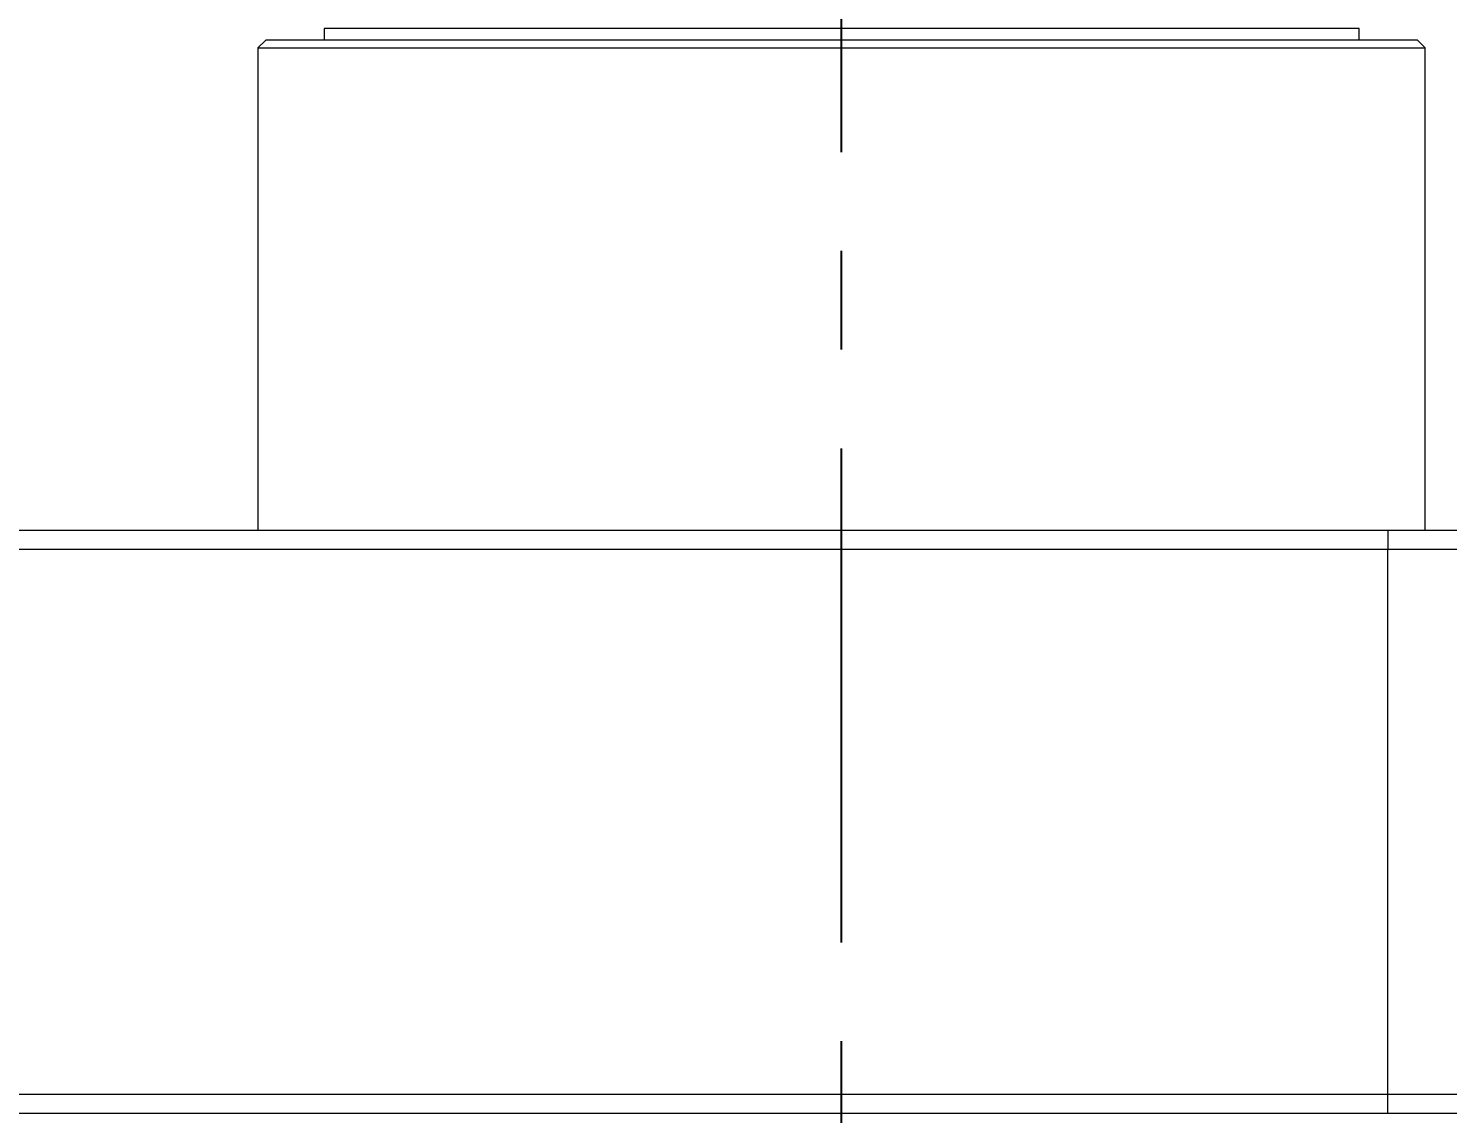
# Model space of a CAD drawing. Header units: millimetres. Extents: x 24958 to 25799, y 1150 to 1745.
# Drawn here: x 25581.23 to 25617.71, y 1333.33 to 1361.23 of the extents above; entities that cross this region are included whole.
import ezdxf

# ---------------------------------------------------------------- set-up
doc = ezdxf.new("R2010")
doc.units = ezdxf.units.MM
doc.linetypes.add('CENTERX2', pattern=[20.32, 12.7, -2.54, 2.54, -2.54])
doc.layers.add('CENTER', color=1, linetype='CENTERX2')
doc.layers.add('DIM', color=3, linetype='Continuous')
doc.styles.get("Standard").update_dxf_attribs({"font": 'arial.ttf'})
doc.dimstyles.new('ISO-25', dxfattribs={"dimtxt": 7, "dimasz": 5, "dimexe": 1.252, "dimexo": 0.625, "dimgap": 1, "dimtad": 1, "dimtih": 1, "dimtoh": 1, "dimdec": 1, "dimdsep": 46, "dimtxsty": 'Standard', "dimcen": 0, "dimclrd": 3, "dimclre": 3, "dimclrt": 4, "dimadec": 0, "dimazin": 0, "dimtfac": 1, "dimtdec": 1, "dimtmove": 0, "dimatfit": 3, "dimfxl": 1, "dimarcsym": 0})

# ---------------------------------------------------------------- blocks, each defined once
blk = doc.blocks.new('*D65')
at = {"layer": 'Defpoints', "color": 0, "transparency": 16777216}
for p in [(25602.128, 1457.929), (25523.8, 1358.288), (25519.725, 1311.708), (25602.128, 1256.447), (25543.719, 1250.736)]:
    blk.add_point(p, dxfattribs=at)
at = {"layer": 'DIM', "color": 3, "lineweight": -2, "transparency": 16777216}
for p, q in [((25519.671, 1311.086), (25514.467, 1251.612)), ((25602.128, 1255.822), (25602.128, 1247.785))]:
    blk.add_line(p, q, dxfattribs=at)
for start, end in [(265.34222, 267.211397), (267.78854, 269.65778)]:
    blk.add_arc((25602.128, 2253.581), 1004.544, start, end, dxfattribs=at)
at = {"layer": 'DIM', "color": 3, "transparency": 16777216}
for points in [[(25520.471, 1251.358), (25520.639, 1253.351), (25514.577, 1252.86)], [(25596.131, 1250.055), (25596.125, 1248.055), (25602.128, 1249.037)]]:
    blk.add_solid(points, dxfattribs=at)
at = {"layer": 'DIM', "color": 4, "transparency": 16777216, "insert": (25558.311, 1249.993), "char_height": 6, "attachment_point": 5}
blk.add_mtext('5°', dxfattribs=at)
blk = doc.blocks.new('*D67')
at = {"layer": 'Defpoints', "color": 0, "transparency": 16777216}
for p in [(25647.677, 1508.301), (25471.004, 1216.195), (25647.677, 1216.195)]:
    blk.add_point(p, dxfattribs=at)
at = {"layer": 'DIM', "color": 3, "lineweight": -2, "transparency": 16777216}
for p, q in [((25647.052, 1508.301), (25469.752, 1508.301)), ((25471.004, 1502.301), (25471.004, 1367.681)), ((25471.004, 1222.195), (25471.004, 1356.815)), ((25647.052, 1216.195), (25469.752, 1216.195))]:
    blk.add_line(p, q, dxfattribs=at)
at = {"layer": 'DIM', "color": 3, "transparency": 16777216}
for points in [[(25470.004, 1502.301), (25472.004, 1502.301), (25471.004, 1508.301)], [(25470.004, 1222.195), (25472.004, 1222.195), (25471.004, 1216.195)]]:
    blk.add_solid(points, dxfattribs=at)
at = {"layer": 'DIM', "color": 4, "transparency": 16777216, "insert": (25471.004, 1362.248), "char_height": 6, "attachment_point": 5}
blk.add_mtext('(1600)', dxfattribs=at)
blk = doc.blocks.new('*D71')
at = {"color": 3, "lineweight": -2, "transparency": 16777216}
for p, q in [((25587.808, 1447.929), (25496.561, 1447.929)), ((25497.813, 1442.929), (25497.813, 1388.843)), ((25497.813, 1325.729), (25497.813, 1379.815)), ((25530.731, 1320.729), (25496.561, 1320.729))]:
    blk.add_line(p, q, dxfattribs=at)
at = {"color": 3, "transparency": 16777216}
for points in [[(25496.98, 1442.929), (25498.646, 1442.929), (25497.813, 1447.929)], [(25496.98, 1325.729), (25498.646, 1325.729), (25497.813, 1320.729)]]:
    blk.add_solid(points, dxfattribs=at)
at = {"layer": 'Defpoints', "color": 0, "transparency": 16777216}
for p in [(25497.813, 1447.929), (25588.433, 1447.929), (25531.356, 1320.729)]:
    blk.add_point(p, dxfattribs=at)
at = {"color": 4, "transparency": 16777216, "insert": (25497.813, 1384.329), "char_height": 7, "attachment_point": 5}
blk.add_mtext('127.2', dxfattribs=at)

msp = doc.modelspace()

# ---------------------------------------------------------------- linework, layer by layer
at = {"linetype": 'Continuous', "lineweight": 18, "extrusion": (0, 1, 0)}
for p, q in [((25587.328, 1360.926), (25587.128, 1360.726)), ((25602.128, 1360.926), (25587.328, 1360.926)), ((25588.828, 1361.226), (25588.828, 1360.926)), ((25602.128, 1361.226), (25588.828, 1361.226)), ((25615.428, 1361.226), (25602.128, 1361.226)), ((25616.928, 1360.926), (25602.128, 1360.926)), ((25615.428, 1360.926), (25615.428, 1361.226)), ((25617.128, 1360.726), (25616.928, 1360.926)), ((25587.128, 1360.726), (25602.128, 1360.726)), ((25587.128, 1360.726), (25587.128, 1348.326)), ((25602.128, 1360.726), (25617.128, 1360.726)), ((25617.128, 1348.326), (25617.128, 1360.726)), ((25508.067, 1348.326), (25616.166, 1348.326)), ((25616.166, 1348.326), (25618.468, 1348.326)), ((25616.166, 1333.326), (25508.067, 1333.326)), ((25618.468, 1333.326), (25616.166, 1333.326))]:
    msp.add_line(p, q, dxfattribs=at)
at = {"linetype": 'Continuous', "lineweight": 13, "extrusion": (0, 1, 0)}
for p, q in [((25616.166, 1348.326), (25616.166, 1347.826)), ((25616.166, 1347.826), (25508.067, 1347.826)), ((25618.928, 1347.826), (25616.166, 1347.826)), ((25616.166, 1333.826), (25616.166, 1347.826)), ((25508.067, 1333.826), (25616.166, 1333.826)), ((25616.166, 1333.826), (25618.928, 1333.826)), ((25616.166, 1333.326), (25616.166, 1333.826))]:
    msp.add_line(p, q, dxfattribs=at)
at = {"layer": 'CENTER'}
msp.add_line((25602.128, 1256.447), (25602.128, 1457.929), dxfattribs=at)

# ---------------------------------------------------------------- dimensions: what is measured, and where the dimension line sits
at = {"color": 6}
dim = msp.add_linear_dim(base=(25497.813, 1447.929), p1=(25531.356, 1320.729), p2=(25588.433, 1447.929), angle=90, dimstyle='ISO-25', dxfattribs=at)
dim.commit()
dim.dimension.update_dxf_attribs({"geometry": '*D71', "text_midpoint": (25497.813, 1384.329)})
at = {"layer": 'DIM', "color": 3}
dim = msp.add_linear_dim(base=(25471.004, 1216.195), p1=(25647.677, 1508.301), p2=(25647.677, 1216.195), angle=90, text='(1600)', dimstyle='ISO-25', override={"dimtxt": 6, "dimasz": 6, "dimgap": 1.5, "dimtad": 0}, dxfattribs=at)
dim.commit()
dim.dimension.update_dxf_attribs({"geometry": '*D67', "text_midpoint": (25471.004, 1362.248)})
dim = msp.add_angular_dim_2l(base=(25543.719, 1250.736), line1=((25602.128, 1256.447), (25602.128, 1457.929)), line2=((25519.725, 1311.708), (25523.8, 1358.288)), dimstyle='ISO-25', override={"dimtxt": 6, "dimasz": 6, "dimgap": 1.5, "dimtad": 0}, dxfattribs=at)
dim.commit()
dim.dimension.update_dxf_attribs({"geometry": '*D65', "text_midpoint": (25558.311, 1249.993)})

doc.saveas('drawing.dxf')
